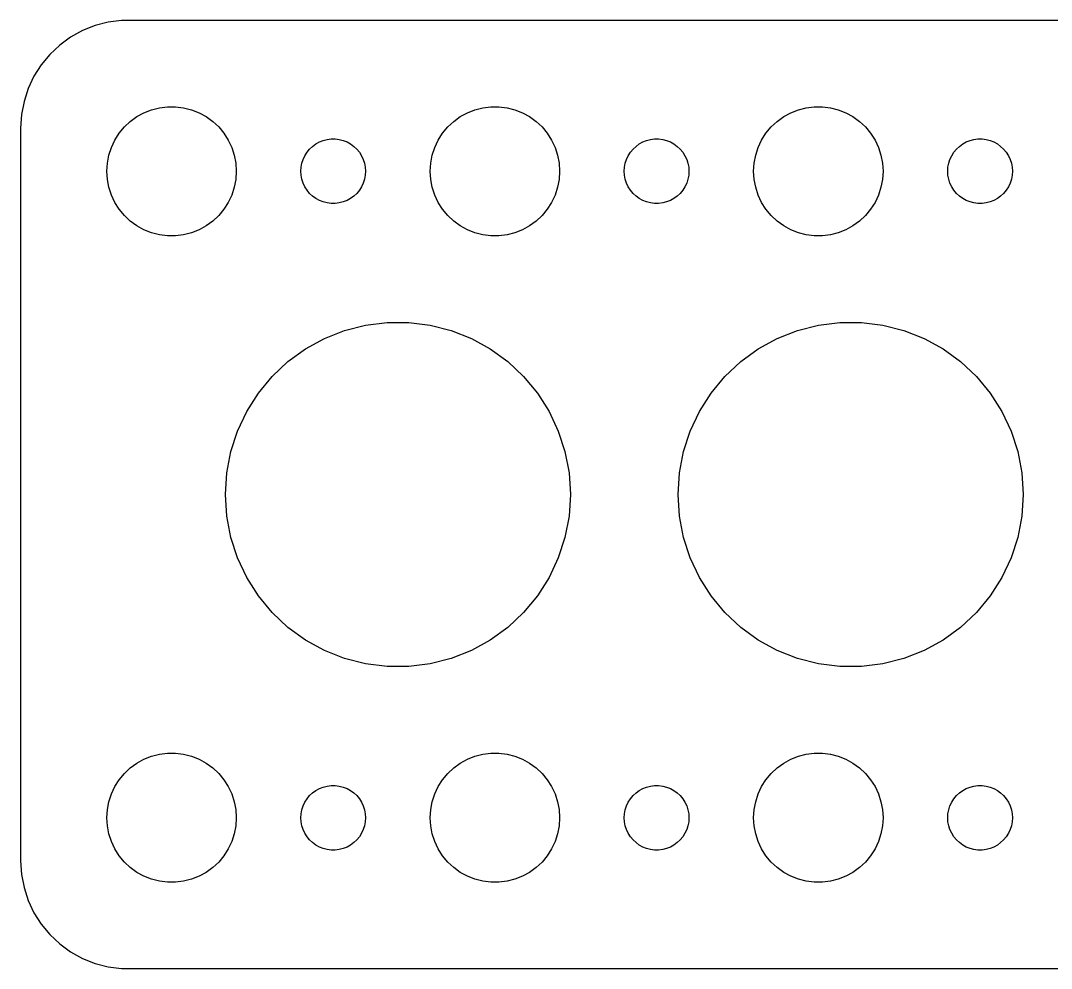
# Model space of a CAD drawing. Header units: metres. Extents: x -60 to 60, y -22 to 22.
# Drawn here: x -59.5 to -11.69, y -21.99 to 21.99 of the extents above; entities that cross this region are included whole.
import ezdxf

# ---------------------------------------------------------------- set-up
doc = ezdxf.new("R2010")
doc.units = ezdxf.units.M

msp = doc.modelspace()

# ---------------------------------------------------------------- linework, layer by layer
for p, q in [((-56.6289, 21.5241), (-57.1791, 21.2216)), ((-56.0451, 21.7553), (-56.6289, 21.5241)), ((-55.4369, 21.9114), (-56.0451, 21.7553)), ((-54.8139, 21.9901), (-55.4369, 21.9114)), ((54.8139, 21.9901), (-54.8139, 21.9901)), ((-57.1791, 21.2216), (-57.6871, 20.8526)), ((-57.6871, 20.8526), (-58.1448, 20.4227)), ((-58.1448, 20.4227), (-58.5451, 19.9389)), ((-58.5451, 19.9389), (-58.8815, 19.4088)), ((-58.8815, 19.4088), (-59.1489, 18.8406)), ((-59.1489, 18.8406), (-59.3429, 18.2434)), ((-59.3429, 18.2434), (-59.4606, 17.6267)), ((-54.1075, 17.533), (-53.7773, 17.7145)), ((-53.7773, 17.7145), (-53.427, 17.8532)), ((-53.427, 17.8532), (-53.0621, 17.9469)), ((-53.0621, 17.9469), (-52.6884, 17.9941)), ((-52.6884, 17.9941), (-52.3116, 17.9941)), ((-52.3116, 17.9941), (-51.9379, 17.9469)), ((-51.9379, 17.9469), (-51.5729, 17.8532)), ((-51.5729, 17.8532), (-51.2227, 17.7145)), ((-51.2227, 17.7145), (-50.8925, 17.533)), ((-39.1075, 17.533), (-38.7773, 17.7145)), ((-38.7773, 17.7145), (-38.427, 17.8532)), ((-38.427, 17.8532), (-38.0621, 17.9469)), ((-38.0621, 17.9469), (-37.6884, 17.9941)), ((-37.6884, 17.9941), (-37.3116, 17.9941)), ((-37.3116, 17.9941), (-36.9379, 17.9469)), ((-36.9379, 17.9469), (-36.5729, 17.8532)), ((-36.5729, 17.8532), (-36.2227, 17.7145)), ((-36.2227, 17.7145), (-35.8925, 17.533)), ((-24.1075, 17.533), (-23.7773, 17.7145)), ((-23.7773, 17.7145), (-23.427, 17.8532)), ((-23.427, 17.8532), (-23.0621, 17.9469)), ((-23.0621, 17.9469), (-22.6884, 17.9941)), ((-22.6884, 17.9941), (-22.3116, 17.9941)), ((-22.3116, 17.9941), (-21.9379, 17.9469)), ((-21.9379, 17.9469), (-21.5729, 17.8532)), ((-21.5729, 17.8532), (-21.2227, 17.7145)), ((-21.2227, 17.7145), (-20.8925, 17.533)), ((-59.4606, 17.6267), (-59.5, 17)), ((-54.6869, 17.0536), (-54.4123, 17.3115)), ((-54.4123, 17.3115), (-54.1075, 17.533)), ((-50.8925, 17.533), (-50.5877, 17.3115)), ((-50.5877, 17.3115), (-50.3131, 17.0536)), ((-39.6869, 17.0536), (-39.4123, 17.3115)), ((-39.4123, 17.3115), (-39.1075, 17.533)), ((-35.8925, 17.533), (-35.5877, 17.3115)), ((-35.5877, 17.3115), (-35.3131, 17.0536)), ((-24.6869, 17.0536), (-24.4123, 17.3115)), ((-24.4123, 17.3115), (-24.1075, 17.533)), ((-20.8925, 17.533), (-20.5877, 17.3115)), ((-20.5877, 17.3115), (-20.3131, 17.0536)), ((-59.5, 17), (-59.5, -17)), ((-55.1289, 16.4453), (-54.927, 16.7634)), ((-54.927, 16.7634), (-54.6869, 17.0536)), ((-50.3131, 17.0536), (-50.0729, 16.7634)), ((-50.0729, 16.7634), (-49.8711, 16.4453)), ((-40.1289, 16.4453), (-39.927, 16.7634)), ((-39.927, 16.7634), (-39.6869, 17.0536)), ((-35.3131, 17.0536), (-35.0729, 16.7634)), ((-35.0729, 16.7634), (-34.8711, 16.4453)), ((-25.1289, 16.4453), (-24.927, 16.7634)), ((-24.927, 16.7634), (-24.6869, 17.0536)), ((-20.3131, 17.0536), (-20.0729, 16.7634)), ((-20.0729, 16.7634), (-19.8711, 16.4453)), ((-55.2893, 16.1044), (-55.1289, 16.4453)), ((-49.8711, 16.4453), (-49.7107, 16.1044)), ((-45.9561, 16.1558), (-45.8037, 16.2665)), ((-45.8037, 16.2665), (-45.6387, 16.3572)), ((-45.6387, 16.3572), (-45.4635, 16.4266)), ((-45.4635, 16.4266), (-45.2811, 16.4734)), ((-45.2811, 16.4734), (-45.0942, 16.497)), ((-45.0942, 16.497), (-44.9058, 16.497)), ((-44.9058, 16.497), (-44.7189, 16.4734)), ((-44.7189, 16.4734), (-44.5365, 16.4266)), ((-44.5365, 16.4266), (-44.3613, 16.3572)), ((-44.3613, 16.3572), (-44.1963, 16.2665)), ((-44.1963, 16.2665), (-44.0439, 16.1558)), ((-40.2893, 16.1044), (-40.1289, 16.4453)), ((-34.8711, 16.4453), (-34.7107, 16.1044)), ((-30.9561, 16.1558), (-30.8037, 16.2665)), ((-30.8037, 16.2665), (-30.6387, 16.3572)), ((-30.6387, 16.3572), (-30.4635, 16.4266)), ((-30.4635, 16.4266), (-30.2811, 16.4734)), ((-30.2811, 16.4734), (-30.0942, 16.497)), ((-30.0942, 16.497), (-29.9058, 16.497)), ((-29.9058, 16.497), (-29.7189, 16.4734)), ((-29.7189, 16.4734), (-29.5365, 16.4266)), ((-29.5365, 16.4266), (-29.3613, 16.3572)), ((-29.3613, 16.3572), (-29.1963, 16.2665)), ((-29.1963, 16.2665), (-29.0439, 16.1558)), ((-25.2893, 16.1044), (-25.1289, 16.4453)), ((-19.8711, 16.4453), (-19.7107, 16.1044)), ((-15.9561, 16.1558), (-15.8037, 16.2665)), ((-15.8037, 16.2665), (-15.6387, 16.3572)), ((-15.6387, 16.3572), (-15.4635, 16.4266)), ((-15.4635, 16.4266), (-15.2811, 16.4734)), ((-15.2811, 16.4734), (-15.0942, 16.497)), ((-15.0942, 16.497), (-14.9058, 16.497)), ((-14.9058, 16.497), (-14.7189, 16.4734)), ((-14.7189, 16.4734), (-14.5365, 16.4266)), ((-14.5365, 16.4266), (-14.3613, 16.3572)), ((-14.3613, 16.3572), (-14.1963, 16.2665)), ((-14.1963, 16.2665), (-14.0439, 16.1558)), ((-55.4057, 15.7461), (-55.2893, 16.1044)), ((-49.7107, 16.1044), (-49.5942, 15.7461)), ((-46.3145, 15.7226), (-46.2135, 15.8817)), ((-46.2135, 15.8817), (-46.0934, 16.0268)), ((-46.0934, 16.0268), (-45.9561, 16.1558)), ((-44.0439, 16.1558), (-43.9065, 16.0268)), ((-43.9065, 16.0268), (-43.7865, 15.8817)), ((-43.7865, 15.8817), (-43.6855, 15.7226)), ((-40.4057, 15.7461), (-40.2893, 16.1044)), ((-34.7107, 16.1044), (-34.5942, 15.7461)), ((-31.3145, 15.7226), (-31.2135, 15.8817)), ((-31.2135, 15.8817), (-31.0934, 16.0268)), ((-31.0934, 16.0268), (-30.9561, 16.1558)), ((-29.0439, 16.1558), (-28.9065, 16.0268)), ((-28.9065, 16.0268), (-28.7865, 15.8817)), ((-28.7865, 15.8817), (-28.6855, 15.7226)), ((-25.4057, 15.7461), (-25.2893, 16.1044)), ((-19.7107, 16.1044), (-19.5942, 15.7461)), ((-16.3145, 15.7226), (-16.2135, 15.8817)), ((-16.2135, 15.8817), (-16.0934, 16.0268)), ((-16.0934, 16.0268), (-15.9561, 16.1558)), ((-14.0439, 16.1558), (-13.9065, 16.0268)), ((-13.9065, 16.0268), (-13.7865, 15.8817)), ((-13.7865, 15.8817), (-13.6855, 15.7226)), ((-55.5, 15), (-55.4763, 15.376)), ((-55.4763, 15.376), (-55.4057, 15.7461)), ((-49.5942, 15.7461), (-49.5237, 15.376)), ((-49.5237, 15.376), (-49.5, 15)), ((-46.4882, 15.188), (-46.4529, 15.373)), ((-46.4529, 15.373), (-46.3947, 15.5522)), ((-46.3947, 15.5522), (-46.3145, 15.7226)), ((-43.6855, 15.7226), (-43.6053, 15.5522)), ((-43.6053, 15.5522), (-43.5471, 15.373)), ((-43.5471, 15.373), (-43.5118, 15.188)), ((-40.5, 15), (-40.4763, 15.376)), ((-40.4763, 15.376), (-40.4057, 15.7461)), ((-34.5942, 15.7461), (-34.5237, 15.376)), ((-34.5237, 15.376), (-34.5, 15)), ((-31.4882, 15.188), (-31.4529, 15.373)), ((-31.4529, 15.373), (-31.3947, 15.5522)), ((-31.3947, 15.5522), (-31.3145, 15.7226)), ((-28.6855, 15.7226), (-28.6053, 15.5522)), ((-28.6053, 15.5522), (-28.5471, 15.373)), ((-28.5471, 15.373), (-28.5118, 15.188)), ((-25.5, 15), (-25.4763, 15.376)), ((-25.4763, 15.376), (-25.4057, 15.7461)), ((-19.5942, 15.7461), (-19.5237, 15.376)), ((-19.5237, 15.376), (-19.5, 15)), ((-16.4882, 15.188), (-16.4529, 15.373)), ((-16.4529, 15.373), (-16.3947, 15.5522)), ((-16.3947, 15.5522), (-16.3145, 15.7226)), ((-13.6855, 15.7226), (-13.6053, 15.5522)), ((-13.6053, 15.5522), (-13.5471, 15.373)), ((-13.5471, 15.373), (-13.5118, 15.188)), ((-55.4763, 14.624), (-55.5, 15)), ((-49.5, 15), (-49.5237, 14.624)), ((-46.5, 15), (-46.4882, 15.188)), ((-46.4882, 14.812), (-46.5, 15)), ((-43.5118, 15.188), (-43.5, 15)), ((-43.5, 15), (-43.5118, 14.812)), ((-40.4763, 14.624), (-40.5, 15)), ((-34.5, 15), (-34.5237, 14.624)), ((-31.5, 15), (-31.4882, 15.188)), ((-31.4882, 14.812), (-31.5, 15)), ((-28.5118, 15.188), (-28.5, 15)), ((-28.5, 15), (-28.5118, 14.812)), ((-25.4763, 14.624), (-25.5, 15)), ((-19.5, 15), (-19.5237, 14.624)), ((-16.5, 15), (-16.4882, 15.188)), ((-16.4882, 14.812), (-16.5, 15)), ((-13.5118, 15.188), (-13.5, 15)), ((-13.5, 15), (-13.5118, 14.812)), ((-55.4057, 14.2539), (-55.4763, 14.624)), ((-49.5237, 14.624), (-49.5942, 14.2539)), ((-46.4529, 14.627), (-46.4882, 14.812)), ((-46.3947, 14.4478), (-46.4529, 14.627)), ((-46.3145, 14.2774), (-46.3947, 14.4478)), ((-43.6053, 14.4478), (-43.6855, 14.2774)), ((-43.5471, 14.627), (-43.6053, 14.4478)), ((-43.5118, 14.812), (-43.5471, 14.627)), ((-40.4057, 14.2539), (-40.4763, 14.624)), ((-34.5237, 14.624), (-34.5942, 14.2539)), ((-31.4529, 14.627), (-31.4882, 14.812)), ((-31.3947, 14.4478), (-31.4529, 14.627)), ((-31.3145, 14.2774), (-31.3947, 14.4478)), ((-28.6053, 14.4478), (-28.6855, 14.2774)), ((-28.5471, 14.627), (-28.6053, 14.4478)), ((-28.5118, 14.812), (-28.5471, 14.627)), ((-25.4057, 14.2539), (-25.4763, 14.624)), ((-19.5237, 14.624), (-19.5942, 14.2539)), ((-16.4529, 14.627), (-16.4882, 14.812)), ((-16.3947, 14.4478), (-16.4529, 14.627)), ((-16.3145, 14.2774), (-16.3947, 14.4478)), ((-13.6053, 14.4478), (-13.6855, 14.2774)), ((-13.5471, 14.627), (-13.6053, 14.4478)), ((-13.5118, 14.812), (-13.5471, 14.627)), ((-55.2893, 13.8956), (-55.4057, 14.2539)), ((-55.1289, 13.5547), (-55.2893, 13.8956)), ((-49.7107, 13.8956), (-49.8711, 13.5547)), ((-49.5942, 14.2539), (-49.7107, 13.8956)), ((-46.2135, 14.1183), (-46.3145, 14.2774)), ((-46.0934, 13.9732), (-46.2135, 14.1183)), ((-45.9561, 13.8442), (-46.0934, 13.9732)), ((-43.9065, 13.9732), (-44.0439, 13.8442)), ((-43.7865, 14.1183), (-43.9065, 13.9732)), ((-43.6855, 14.2774), (-43.7865, 14.1183)), ((-40.2893, 13.8956), (-40.4057, 14.2539)), ((-40.1289, 13.5547), (-40.2893, 13.8956)), ((-34.7107, 13.8956), (-34.8711, 13.5547)), ((-34.5942, 14.2539), (-34.7107, 13.8956)), ((-31.2135, 14.1183), (-31.3145, 14.2774)), ((-31.0934, 13.9732), (-31.2135, 14.1183)), ((-30.9561, 13.8442), (-31.0934, 13.9732)), ((-28.9065, 13.9732), (-29.0439, 13.8442)), ((-28.7865, 14.1183), (-28.9065, 13.9732)), ((-28.6855, 14.2774), (-28.7865, 14.1183)), ((-25.2893, 13.8956), (-25.4057, 14.2539)), ((-25.1289, 13.5547), (-25.2893, 13.8956)), ((-19.7107, 13.8956), (-19.8711, 13.5547)), ((-19.5942, 14.2539), (-19.7107, 13.8956)), ((-16.2135, 14.1183), (-16.3145, 14.2774)), ((-16.0934, 13.9732), (-16.2135, 14.1183)), ((-15.9561, 13.8442), (-16.0934, 13.9732)), ((-13.9065, 13.9732), (-14.0439, 13.8442)), ((-13.7865, 14.1183), (-13.9065, 13.9732)), ((-13.6855, 14.2774), (-13.7865, 14.1183)), ((-54.927, 13.2366), (-55.1289, 13.5547)), ((-49.8711, 13.5547), (-50.0729, 13.2366)), ((-45.8037, 13.7335), (-45.9561, 13.8442)), ((-45.6387, 13.6427), (-45.8037, 13.7335)), ((-45.4635, 13.5734), (-45.6387, 13.6427)), ((-45.2811, 13.5266), (-45.4635, 13.5734)), ((-45.0942, 13.5029), (-45.2811, 13.5266)), ((-44.9058, 13.5029), (-45.0942, 13.5029)), ((-44.7189, 13.5266), (-44.9058, 13.5029)), ((-44.5365, 13.5734), (-44.7189, 13.5266)), ((-44.3613, 13.6427), (-44.5365, 13.5734)), ((-44.1963, 13.7335), (-44.3613, 13.6427)), ((-44.0439, 13.8442), (-44.1963, 13.7335)), ((-39.927, 13.2366), (-40.1289, 13.5547)), ((-34.8711, 13.5547), (-35.0729, 13.2366)), ((-30.8037, 13.7335), (-30.9561, 13.8442)), ((-30.6387, 13.6427), (-30.8037, 13.7335)), ((-30.4635, 13.5734), (-30.6387, 13.6427)), ((-30.2811, 13.5266), (-30.4635, 13.5734)), ((-30.0942, 13.5029), (-30.2811, 13.5266)), ((-29.9058, 13.5029), (-30.0942, 13.5029)), ((-29.7189, 13.5266), (-29.9058, 13.5029)), ((-29.5365, 13.5734), (-29.7189, 13.5266)), ((-29.3613, 13.6427), (-29.5365, 13.5734)), ((-29.1963, 13.7335), (-29.3613, 13.6427)), ((-29.0439, 13.8442), (-29.1963, 13.7335)), ((-24.927, 13.2366), (-25.1289, 13.5547)), ((-19.8711, 13.5547), (-20.0729, 13.2366)), ((-15.8037, 13.7335), (-15.9561, 13.8442)), ((-15.6387, 13.6427), (-15.8037, 13.7335)), ((-15.4635, 13.5734), (-15.6387, 13.6427)), ((-15.2811, 13.5266), (-15.4635, 13.5734)), ((-15.0942, 13.5029), (-15.2811, 13.5266)), ((-14.9058, 13.5029), (-15.0942, 13.5029)), ((-14.7189, 13.5266), (-14.9058, 13.5029)), ((-14.5365, 13.5734), (-14.7189, 13.5266)), ((-14.3613, 13.6427), (-14.5365, 13.5734)), ((-14.1963, 13.7335), (-14.3613, 13.6427)), ((-14.0439, 13.8442), (-14.1963, 13.7335)), ((-54.6869, 12.9464), (-54.927, 13.2366)), ((-54.4123, 12.6884), (-54.6869, 12.9464)), ((-50.3131, 12.9464), (-50.5877, 12.6884)), ((-50.0729, 13.2366), (-50.3131, 12.9464)), ((-39.6869, 12.9464), (-39.927, 13.2366)), ((-39.4123, 12.6884), (-39.6869, 12.9464)), ((-35.3131, 12.9464), (-35.5877, 12.6884)), ((-35.0729, 13.2366), (-35.3131, 12.9464)), ((-24.6869, 12.9464), (-24.927, 13.2366)), ((-24.4123, 12.6884), (-24.6869, 12.9464)), ((-20.3131, 12.9464), (-20.5877, 12.6884)), ((-20.0729, 13.2366), (-20.3131, 12.9464)), ((-54.1075, 12.467), (-54.4123, 12.6884)), ((-53.7773, 12.2855), (-54.1075, 12.467)), ((-50.8925, 12.467), (-51.2227, 12.2855)), ((-50.5877, 12.6884), (-50.8925, 12.467)), ((-39.1075, 12.467), (-39.4123, 12.6884)), ((-38.7773, 12.2855), (-39.1075, 12.467)), ((-35.8925, 12.467), (-36.2227, 12.2855)), ((-35.5877, 12.6884), (-35.8925, 12.467)), ((-24.1075, 12.467), (-24.4123, 12.6884)), ((-23.7773, 12.2855), (-24.1075, 12.467)), ((-20.8925, 12.467), (-21.2227, 12.2855)), ((-20.5877, 12.6884), (-20.8925, 12.467)), ((-53.427, 12.1468), (-53.7773, 12.2855)), ((-53.0621, 12.0531), (-53.427, 12.1468)), ((-52.6884, 12.0059), (-53.0621, 12.0531)), ((-52.3116, 12.0059), (-52.6884, 12.0059)), ((-51.9379, 12.0531), (-52.3116, 12.0059)), ((-51.5729, 12.1468), (-51.9379, 12.0531)), ((-51.2227, 12.2855), (-51.5729, 12.1468)), ((-38.427, 12.1468), (-38.7773, 12.2855)), ((-38.0621, 12.0531), (-38.427, 12.1468)), ((-37.6884, 12.0059), (-38.0621, 12.0531)), ((-37.3116, 12.0059), (-37.6884, 12.0059)), ((-36.9379, 12.0531), (-37.3116, 12.0059)), ((-36.5729, 12.1468), (-36.9379, 12.0531)), ((-36.2227, 12.2855), (-36.5729, 12.1468)), ((-23.427, 12.1468), (-23.7773, 12.2855)), ((-23.0621, 12.0531), (-23.427, 12.1468)), ((-22.6884, 12.0059), (-23.0621, 12.0531)), ((-22.3116, 12.0059), (-22.6884, 12.0059)), ((-21.9379, 12.0531), (-22.3116, 12.0059)), ((-21.5729, 12.1468), (-21.9379, 12.0531)), ((-21.2227, 12.2855), (-21.5729, 12.1468)), ((-44.4721, 7.60844), (-43.499, 7.85829)), ((-43.499, 7.85829), (-42.5023, 7.98421)), ((-42.5023, 7.98421), (-41.4977, 7.98421)), ((-41.4977, 7.98421), (-40.5009, 7.85829)), ((-40.5009, 7.85829), (-39.5279, 7.60844)), ((-23.4721, 7.60844), (-22.499, 7.85829)), ((-22.499, 7.85829), (-21.5023, 7.98421)), ((-21.5023, 7.98421), (-20.4977, 7.98421)), ((-20.4977, 7.98421), (-19.5009, 7.85829)), ((-19.5009, 7.85829), (-18.5279, 7.60844)), ((-46.2866, 6.75461), (-45.4062, 7.2386)), ((-45.4062, 7.2386), (-44.4721, 7.60844)), ((-39.5279, 7.60844), (-38.5938, 7.2386)), ((-38.5938, 7.2386), (-37.7134, 6.75461)), ((-25.2866, 6.75461), (-24.4062, 7.2386)), ((-24.4062, 7.2386), (-23.4721, 7.60844)), ((-18.5279, 7.60844), (-17.5938, 7.2386)), ((-17.5938, 7.2386), (-16.7134, 6.75461)), ((-47.0994, 6.16409), (-46.2866, 6.75461)), ((-37.7134, 6.75461), (-36.9006, 6.16409)), ((-26.0994, 6.16409), (-25.2866, 6.75461)), ((-16.7134, 6.75461), (-15.9006, 6.16409)), ((-47.8317, 5.47636), (-47.0994, 6.16409)), ((-36.9006, 6.16409), (-36.1682, 5.47636)), ((-26.8317, 5.47636), (-26.0994, 6.16409)), ((-15.9006, 6.16409), (-15.1682, 5.47636)), ((-48.4721, 4.70227), (-47.8317, 5.47636)), ((-36.1682, 5.47636), (-35.5279, 4.70227)), ((-27.4721, 4.70227), (-26.8317, 5.47636)), ((-15.1682, 5.47636), (-14.5279, 4.70227)), ((-49.0105, 3.85402), (-48.4721, 4.70227)), ((-35.5279, 4.70227), (-34.9895, 3.85402)), ((-28.0105, 3.85402), (-27.4721, 4.70227)), ((-14.5279, 4.70227), (-13.9895, 3.85402)), ((-49.4382, 2.94499), (-49.0105, 3.85402)), ((-34.9895, 3.85402), (-34.5618, 2.94499)), ((-28.4382, 2.94499), (-28.0105, 3.85402)), ((-13.9895, 3.85402), (-13.5618, 2.94499)), ((-49.7487, 1.98952), (-49.4382, 2.94499)), ((-34.5618, 2.94499), (-34.2513, 1.98952)), ((-28.7487, 1.98952), (-28.4382, 2.94499)), ((-13.5618, 2.94499), (-13.2513, 1.98952)), ((-49.9369, 1.00266), (-49.7487, 1.98952)), ((-34.2513, 1.98952), (-34.0631, 1.00266)), ((-28.9369, 1.00266), (-28.7487, 1.98952)), ((-13.2513, 1.98952), (-13.0631, 1.00266)), ((-50, 0), (-49.9369, 1.00266)), ((-34.0631, 1.00266), (-34, 0)), ((-29, 0), (-28.9369, 1.00266)), ((-13.0631, 1.00266), (-13, 0)), ((-49.9369, -1.00266), (-50, 0)), ((-34, 0), (-34.0631, -1.00266)), ((-28.9369, -1.00266), (-29, 0)), ((-13, 0), (-13.0631, -1.00266)), ((-49.7487, -1.98952), (-49.9369, -1.00266)), ((-34.0631, -1.00266), (-34.2513, -1.98952)), ((-28.7487, -1.98952), (-28.9369, -1.00266)), ((-13.0631, -1.00266), (-13.2513, -1.98952)), ((-49.4382, -2.94499), (-49.7487, -1.98952)), ((-34.2513, -1.98952), (-34.5618, -2.94499)), ((-28.4382, -2.94499), (-28.7487, -1.98952)), ((-13.2513, -1.98952), (-13.5618, -2.94499)), ((-49.0105, -3.85402), (-49.4382, -2.94499)), ((-34.5618, -2.94499), (-34.9895, -3.85402)), ((-28.0105, -3.85402), (-28.4382, -2.94499)), ((-13.5618, -2.94499), (-13.9895, -3.85402)), ((-48.4721, -4.70227), (-49.0105, -3.85402)), ((-34.9895, -3.85402), (-35.5279, -4.70227)), ((-27.4721, -4.70227), (-28.0105, -3.85402)), ((-13.9895, -3.85402), (-14.5279, -4.70227)), ((-47.8317, -5.47636), (-48.4721, -4.70227)), ((-35.5279, -4.70227), (-36.1682, -5.47636)), ((-26.8317, -5.47636), (-27.4721, -4.70227)), ((-14.5279, -4.70227), (-15.1682, -5.47636)), ((-47.0994, -6.16409), (-47.8317, -5.47636)), ((-36.1682, -5.47636), (-36.9006, -6.16409)), ((-26.0994, -6.16409), (-26.8317, -5.47636)), ((-15.1682, -5.47636), (-15.9006, -6.16409)), ((-46.2866, -6.75461), (-47.0994, -6.16409)), ((-36.9006, -6.16409), (-37.7134, -6.75461)), ((-25.2866, -6.75461), (-26.0994, -6.16409)), ((-15.9006, -6.16409), (-16.7134, -6.75461)), ((-45.4062, -7.2386), (-46.2866, -6.75461)), ((-37.7134, -6.75461), (-38.5938, -7.2386)), ((-24.4062, -7.2386), (-25.2866, -6.75461)), ((-16.7134, -6.75461), (-17.5938, -7.2386)), ((-44.4721, -7.60844), (-45.4062, -7.2386)), ((-43.499, -7.85829), (-44.4721, -7.60844)), ((-39.5279, -7.60844), (-40.5009, -7.85829)), ((-38.5938, -7.2386), (-39.5279, -7.60844)), ((-23.4721, -7.60844), (-24.4062, -7.2386)), ((-22.499, -7.85829), (-23.4721, -7.60844)), ((-18.5279, -7.60844), (-19.5009, -7.85829)), ((-17.5938, -7.2386), (-18.5279, -7.60844)), ((-42.5023, -7.98421), (-43.499, -7.85829)), ((-41.4977, -7.98421), (-42.5023, -7.98421)), ((-40.5009, -7.85829), (-41.4977, -7.98421)), ((-21.5023, -7.98421), (-22.499, -7.85829)), ((-20.4977, -7.98421), (-21.5023, -7.98421)), ((-19.5009, -7.85829), (-20.4977, -7.98421)), ((-54.1075, -12.467), (-53.7773, -12.2855)), ((-53.7773, -12.2855), (-53.427, -12.1468)), ((-53.427, -12.1468), (-53.0621, -12.0531)), ((-53.0621, -12.0531), (-52.6884, -12.0059)), ((-52.6884, -12.0059), (-52.3116, -12.0059)), ((-52.3116, -12.0059), (-51.9379, -12.0531)), ((-51.9379, -12.0531), (-51.5729, -12.1468)), ((-51.5729, -12.1468), (-51.2227, -12.2855)), ((-51.2227, -12.2855), (-50.8925, -12.467)), ((-39.1075, -12.467), (-38.7773, -12.2855)), ((-38.7773, -12.2855), (-38.427, -12.1468)), ((-38.427, -12.1468), (-38.0621, -12.0531)), ((-38.0621, -12.0531), (-37.6884, -12.0059)), ((-37.6884, -12.0059), (-37.3116, -12.0059)), ((-37.3116, -12.0059), (-36.9379, -12.0531)), ((-36.9379, -12.0531), (-36.5729, -12.1468)), ((-36.5729, -12.1468), (-36.2227, -12.2855)), ((-36.2227, -12.2855), (-35.8925, -12.467)), ((-24.1075, -12.467), (-23.7773, -12.2855)), ((-23.7773, -12.2855), (-23.427, -12.1468)), ((-23.427, -12.1468), (-23.0621, -12.0531)), ((-23.0621, -12.0531), (-22.6884, -12.0059)), ((-22.6884, -12.0059), (-22.3116, -12.0059)), ((-22.3116, -12.0059), (-21.9379, -12.0531)), ((-21.9379, -12.0531), (-21.5729, -12.1468)), ((-21.5729, -12.1468), (-21.2227, -12.2855)), ((-21.2227, -12.2855), (-20.8925, -12.467)), ((-54.6869, -12.9464), (-54.4123, -12.6884)), ((-54.4123, -12.6884), (-54.1075, -12.467)), ((-50.8925, -12.467), (-50.5877, -12.6884)), ((-50.5877, -12.6884), (-50.3131, -12.9464)), ((-39.6869, -12.9464), (-39.4123, -12.6884)), ((-39.4123, -12.6884), (-39.1075, -12.467)), ((-35.8925, -12.467), (-35.5877, -12.6884)), ((-35.5877, -12.6884), (-35.3131, -12.9464)), ((-24.6869, -12.9464), (-24.4123, -12.6884)), ((-24.4123, -12.6884), (-24.1075, -12.467)), ((-20.8925, -12.467), (-20.5877, -12.6884)), ((-20.5877, -12.6884), (-20.3131, -12.9464)), ((-55.1289, -13.5547), (-54.927, -13.2366)), ((-54.927, -13.2366), (-54.6869, -12.9464)), ((-50.3131, -12.9464), (-50.0729, -13.2366)), ((-50.0729, -13.2366), (-49.8711, -13.5547)), ((-40.1289, -13.5547), (-39.927, -13.2366)), ((-39.927, -13.2366), (-39.6869, -12.9464)), ((-35.3131, -12.9464), (-35.0729, -13.2366)), ((-35.0729, -13.2366), (-34.8711, -13.5547)), ((-25.1289, -13.5547), (-24.927, -13.2366)), ((-24.927, -13.2366), (-24.6869, -12.9464)), ((-20.3131, -12.9464), (-20.0729, -13.2366)), ((-20.0729, -13.2366), (-19.8711, -13.5547)), ((-55.2893, -13.8956), (-55.1289, -13.5547)), ((-49.8711, -13.5547), (-49.7107, -13.8956)), ((-46.0934, -13.9732), (-45.9561, -13.8442)), ((-45.9561, -13.8442), (-45.8037, -13.7335)), ((-45.8037, -13.7335), (-45.6387, -13.6427)), ((-45.6387, -13.6427), (-45.4635, -13.5734)), ((-45.4635, -13.5734), (-45.2811, -13.5266)), ((-45.2811, -13.5266), (-45.0942, -13.5029)), ((-45.0942, -13.5029), (-44.9058, -13.5029)), ((-44.9058, -13.5029), (-44.7189, -13.5266)), ((-44.7189, -13.5266), (-44.5365, -13.5734)), ((-44.5365, -13.5734), (-44.3613, -13.6427)), ((-44.3613, -13.6427), (-44.1963, -13.7335)), ((-44.1963, -13.7335), (-44.0439, -13.8442)), ((-44.0439, -13.8442), (-43.9065, -13.9732)), ((-40.2893, -13.8956), (-40.1289, -13.5547)), ((-34.8711, -13.5547), (-34.7107, -13.8956)), ((-31.0934, -13.9732), (-30.9561, -13.8442)), ((-30.9561, -13.8442), (-30.8037, -13.7335)), ((-30.8037, -13.7335), (-30.6387, -13.6427)), ((-30.6387, -13.6427), (-30.4635, -13.5734)), ((-30.4635, -13.5734), (-30.2811, -13.5266)), ((-30.2811, -13.5266), (-30.0942, -13.5029)), ((-30.0942, -13.5029), (-29.9058, -13.5029)), ((-29.9058, -13.5029), (-29.7189, -13.5266)), ((-29.7189, -13.5266), (-29.5365, -13.5734)), ((-29.5365, -13.5734), (-29.3613, -13.6427)), ((-29.3613, -13.6427), (-29.1963, -13.7335)), ((-29.1963, -13.7335), (-29.0439, -13.8442)), ((-29.0439, -13.8442), (-28.9065, -13.9732)), ((-25.2893, -13.8956), (-25.1289, -13.5547)), ((-19.8711, -13.5547), (-19.7107, -13.8956)), ((-16.0934, -13.9732), (-15.9561, -13.8442)), ((-15.9561, -13.8442), (-15.8037, -13.7335)), ((-15.8037, -13.7335), (-15.6387, -13.6427)), ((-15.6387, -13.6427), (-15.4635, -13.5734)), ((-15.4635, -13.5734), (-15.2811, -13.5266)), ((-15.2811, -13.5266), (-15.0942, -13.5029)), ((-15.0942, -13.5029), (-14.9058, -13.5029)), ((-14.9058, -13.5029), (-14.7189, -13.5266)), ((-14.7189, -13.5266), (-14.5365, -13.5734)), ((-14.5365, -13.5734), (-14.3613, -13.6427)), ((-14.3613, -13.6427), (-14.1963, -13.7335)), ((-14.1963, -13.7335), (-14.0439, -13.8442)), ((-14.0439, -13.8442), (-13.9065, -13.9732)), ((-55.4763, -14.624), (-55.4057, -14.2539)), ((-55.4057, -14.2539), (-55.2893, -13.8956)), ((-49.7107, -13.8956), (-49.5942, -14.2539)), ((-49.5942, -14.2539), (-49.5237, -14.624)), ((-46.3947, -14.4478), (-46.3145, -14.2774)), ((-46.3145, -14.2774), (-46.2135, -14.1183)), ((-46.2135, -14.1183), (-46.0934, -13.9732)), ((-43.9065, -13.9732), (-43.7865, -14.1183)), ((-43.7865, -14.1183), (-43.6855, -14.2774)), ((-43.6855, -14.2774), (-43.6053, -14.4478)), ((-40.4763, -14.624), (-40.4057, -14.2539)), ((-40.4057, -14.2539), (-40.2893, -13.8956)), ((-34.7107, -13.8956), (-34.5942, -14.2539)), ((-34.5942, -14.2539), (-34.5237, -14.624)), ((-31.3947, -14.4478), (-31.3145, -14.2774)), ((-31.3145, -14.2774), (-31.2135, -14.1183)), ((-31.2135, -14.1183), (-31.0934, -13.9732)), ((-28.9065, -13.9732), (-28.7865, -14.1183)), ((-28.7865, -14.1183), (-28.6855, -14.2774)), ((-28.6855, -14.2774), (-28.6053, -14.4478)), ((-25.4763, -14.624), (-25.4057, -14.2539)), ((-25.4057, -14.2539), (-25.2893, -13.8956)), ((-19.7107, -13.8956), (-19.5942, -14.2539)), ((-19.5942, -14.2539), (-19.5237, -14.624)), ((-16.3947, -14.4478), (-16.3145, -14.2774)), ((-16.3145, -14.2774), (-16.2135, -14.1183)), ((-16.2135, -14.1183), (-16.0934, -13.9732)), ((-13.9065, -13.9732), (-13.7865, -14.1183)), ((-13.7865, -14.1183), (-13.6855, -14.2774)), ((-13.6855, -14.2774), (-13.6053, -14.4478)), ((-55.5, -15), (-55.4763, -14.624)), ((-49.5237, -14.624), (-49.5, -15)), ((-46.5, -15), (-46.4882, -14.812)), ((-46.4882, -14.812), (-46.4529, -14.627)), ((-46.4529, -14.627), (-46.3947, -14.4478)), ((-43.6053, -14.4478), (-43.5471, -14.627)), ((-43.5471, -14.627), (-43.5118, -14.812)), ((-43.5118, -14.812), (-43.5, -15)), ((-40.5, -15), (-40.4763, -14.624)), ((-34.5237, -14.624), (-34.5, -15)), ((-31.5, -15), (-31.4882, -14.812)), ((-31.4882, -14.812), (-31.4529, -14.627)), ((-31.4529, -14.627), (-31.3947, -14.4478)), ((-28.6053, -14.4478), (-28.5471, -14.627)), ((-28.5471, -14.627), (-28.5118, -14.812)), ((-28.5118, -14.812), (-28.5, -15)), ((-25.5, -15), (-25.4763, -14.624)), ((-19.5237, -14.624), (-19.5, -15)), ((-16.5, -15), (-16.4882, -14.812)), ((-16.4882, -14.812), (-16.4529, -14.627)), ((-16.4529, -14.627), (-16.3947, -14.4478)), ((-13.6053, -14.4478), (-13.5471, -14.627)), ((-13.5471, -14.627), (-13.5118, -14.812)), ((-13.5118, -14.812), (-13.5, -15)), ((-55.4763, -15.376), (-55.5, -15)), ((-49.5, -15), (-49.5237, -15.376)), ((-46.4882, -15.188), (-46.5, -15)), ((-46.4529, -15.373), (-46.4882, -15.188)), ((-43.5118, -15.188), (-43.5471, -15.373)), ((-43.5, -15), (-43.5118, -15.188)), ((-40.4763, -15.376), (-40.5, -15)), ((-34.5, -15), (-34.5237, -15.376)), ((-31.4882, -15.188), (-31.5, -15)), ((-31.4529, -15.373), (-31.4882, -15.188)), ((-28.5118, -15.188), (-28.5471, -15.373)), ((-28.5, -15), (-28.5118, -15.188)), ((-25.4763, -15.376), (-25.5, -15)), ((-19.5, -15), (-19.5237, -15.376)), ((-16.4882, -15.188), (-16.5, -15)), ((-16.4529, -15.373), (-16.4882, -15.188)), ((-13.5118, -15.188), (-13.5471, -15.373)), ((-13.5, -15), (-13.5118, -15.188)), ((-55.4057, -15.7461), (-55.4763, -15.376)), ((-55.2893, -16.1044), (-55.4057, -15.7461)), ((-49.5942, -15.7461), (-49.7107, -16.1044)), ((-49.5237, -15.376), (-49.5942, -15.7461)), ((-46.3947, -15.5522), (-46.4529, -15.373)), ((-46.3145, -15.7226), (-46.3947, -15.5522)), ((-46.2135, -15.8817), (-46.3145, -15.7226)), ((-43.6855, -15.7226), (-43.7865, -15.8817)), ((-43.6053, -15.5522), (-43.6855, -15.7226)), ((-43.5471, -15.373), (-43.6053, -15.5522)), ((-40.4057, -15.7461), (-40.4763, -15.376)), ((-40.2893, -16.1044), (-40.4057, -15.7461)), ((-34.5942, -15.7461), (-34.7107, -16.1044)), ((-34.5237, -15.376), (-34.5942, -15.7461)), ((-31.3947, -15.5522), (-31.4529, -15.373)), ((-31.3145, -15.7226), (-31.3947, -15.5522)), ((-31.2135, -15.8817), (-31.3145, -15.7226)), ((-28.6855, -15.7226), (-28.7865, -15.8817)), ((-28.6053, -15.5522), (-28.6855, -15.7226)), ((-28.5471, -15.373), (-28.6053, -15.5522)), ((-25.4057, -15.7461), (-25.4763, -15.376)), ((-25.2893, -16.1044), (-25.4057, -15.7461)), ((-19.5942, -15.7461), (-19.7107, -16.1044)), ((-19.5237, -15.376), (-19.5942, -15.7461)), ((-16.3947, -15.5522), (-16.4529, -15.373)), ((-16.3145, -15.7226), (-16.3947, -15.5522)), ((-16.2135, -15.8817), (-16.3145, -15.7226)), ((-13.6855, -15.7226), (-13.7865, -15.8817)), ((-13.6053, -15.5522), (-13.6855, -15.7226)), ((-13.5471, -15.373), (-13.6053, -15.5522)), ((-55.1289, -16.4453), (-55.2893, -16.1044)), ((-49.7107, -16.1044), (-49.8711, -16.4453)), ((-46.0934, -16.0268), (-46.2135, -15.8817)), ((-45.9561, -16.1558), (-46.0934, -16.0268)), ((-45.8037, -16.2665), (-45.9561, -16.1558)), ((-44.0439, -16.1558), (-44.1963, -16.2665)), ((-43.9065, -16.0268), (-44.0439, -16.1558)), ((-43.7865, -15.8817), (-43.9065, -16.0268)), ((-40.1289, -16.4453), (-40.2893, -16.1044)), ((-34.7107, -16.1044), (-34.8711, -16.4453)), ((-31.0934, -16.0268), (-31.2135, -15.8817)), ((-30.9561, -16.1558), (-31.0934, -16.0268)), ((-30.8037, -16.2665), (-30.9561, -16.1558)), ((-29.0439, -16.1558), (-29.1963, -16.2665)), ((-28.9065, -16.0268), (-29.0439, -16.1558)), ((-28.7865, -15.8817), (-28.9065, -16.0268)), ((-25.1289, -16.4453), (-25.2893, -16.1044)), ((-19.7107, -16.1044), (-19.8711, -16.4453)), ((-16.0934, -16.0268), (-16.2135, -15.8817)), ((-15.9561, -16.1558), (-16.0934, -16.0268)), ((-15.8037, -16.2665), (-15.9561, -16.1558)), ((-14.0439, -16.1558), (-14.1963, -16.2665)), ((-13.9065, -16.0268), (-14.0439, -16.1558)), ((-13.7865, -15.8817), (-13.9065, -16.0268)), ((-54.927, -16.7634), (-55.1289, -16.4453)), ((-49.8711, -16.4453), (-50.0729, -16.7634)), ((-45.6387, -16.3572), (-45.8037, -16.2665)), ((-45.4635, -16.4266), (-45.6387, -16.3572)), ((-45.2811, -16.4734), (-45.4635, -16.4266)), ((-45.0942, -16.497), (-45.2811, -16.4734)), ((-44.9058, -16.497), (-45.0942, -16.497)), ((-44.7189, -16.4734), (-44.9058, -16.497)), ((-44.5365, -16.4266), (-44.7189, -16.4734)), ((-44.3613, -16.3572), (-44.5365, -16.4266)), ((-44.1963, -16.2665), (-44.3613, -16.3572)), ((-39.927, -16.7634), (-40.1289, -16.4453)), ((-34.8711, -16.4453), (-35.0729, -16.7634)), ((-30.6387, -16.3572), (-30.8037, -16.2665)), ((-30.4635, -16.4266), (-30.6387, -16.3572)), ((-30.2811, -16.4734), (-30.4635, -16.4266)), ((-30.0942, -16.497), (-30.2811, -16.4734)), ((-29.9058, -16.497), (-30.0942, -16.497)), ((-29.7189, -16.4734), (-29.9058, -16.497)), ((-29.5365, -16.4266), (-29.7189, -16.4734)), ((-29.3613, -16.3572), (-29.5365, -16.4266)), ((-29.1963, -16.2665), (-29.3613, -16.3572)), ((-24.927, -16.7634), (-25.1289, -16.4453)), ((-19.8711, -16.4453), (-20.0729, -16.7634)), ((-15.6387, -16.3572), (-15.8037, -16.2665)), ((-15.4635, -16.4266), (-15.6387, -16.3572)), ((-15.2811, -16.4734), (-15.4635, -16.4266)), ((-15.0942, -16.497), (-15.2811, -16.4734)), ((-14.9058, -16.497), (-15.0942, -16.497)), ((-14.7189, -16.4734), (-14.9058, -16.497)), ((-14.5365, -16.4266), (-14.7189, -16.4734)), ((-14.3613, -16.3572), (-14.5365, -16.4266)), ((-14.1963, -16.2665), (-14.3613, -16.3572)), ((-59.5, -17), (-59.4606, -17.6267)), ((-54.6869, -17.0536), (-54.927, -16.7634)), ((-54.4123, -17.3115), (-54.6869, -17.0536)), ((-50.3131, -17.0536), (-50.5877, -17.3115)), ((-50.0729, -16.7634), (-50.3131, -17.0536)), ((-39.6869, -17.0536), (-39.927, -16.7634)), ((-39.4123, -17.3115), (-39.6869, -17.0536)), ((-35.3131, -17.0536), (-35.5877, -17.3115)), ((-35.0729, -16.7634), (-35.3131, -17.0536)), ((-24.6869, -17.0536), (-24.927, -16.7634)), ((-24.4123, -17.3115), (-24.6869, -17.0536)), ((-20.3131, -17.0536), (-20.5877, -17.3115)), ((-20.0729, -16.7634), (-20.3131, -17.0536)), ((-59.4606, -17.6267), (-59.3429, -18.2434)), ((-54.1075, -17.533), (-54.4123, -17.3115)), ((-53.7773, -17.7145), (-54.1075, -17.533)), ((-50.8925, -17.533), (-51.2227, -17.7145)), ((-50.5877, -17.3115), (-50.8925, -17.533)), ((-39.1075, -17.533), (-39.4123, -17.3115)), ((-38.7773, -17.7145), (-39.1075, -17.533)), ((-35.8925, -17.533), (-36.2227, -17.7145)), ((-35.5877, -17.3115), (-35.8925, -17.533)), ((-24.1075, -17.533), (-24.4123, -17.3115)), ((-23.7773, -17.7145), (-24.1075, -17.533)), ((-20.8925, -17.533), (-21.2227, -17.7145)), ((-20.5877, -17.3115), (-20.8925, -17.533)), ((-53.427, -17.8532), (-53.7773, -17.7145)), ((-53.0621, -17.9469), (-53.427, -17.8532)), ((-52.6884, -17.9941), (-53.0621, -17.9469)), ((-52.3116, -17.9941), (-52.6884, -17.9941)), ((-51.9379, -17.9469), (-52.3116, -17.9941)), ((-51.5729, -17.8532), (-51.9379, -17.9469)), ((-51.2227, -17.7145), (-51.5729, -17.8532)), ((-38.427, -17.8532), (-38.7773, -17.7145)), ((-38.0621, -17.9469), (-38.427, -17.8532)), ((-37.6884, -17.9941), (-38.0621, -17.9469)), ((-37.3116, -17.9941), (-37.6884, -17.9941)), ((-36.9379, -17.9469), (-37.3116, -17.9941)), ((-36.5729, -17.8532), (-36.9379, -17.9469)), ((-36.2227, -17.7145), (-36.5729, -17.8532)), ((-23.427, -17.8532), (-23.7773, -17.7145)), ((-23.0621, -17.9469), (-23.427, -17.8532)), ((-22.6884, -17.9941), (-23.0621, -17.9469)), ((-22.3116, -17.9941), (-22.6884, -17.9941)), ((-21.9379, -17.9469), (-22.3116, -17.9941)), ((-21.5729, -17.8532), (-21.9379, -17.9469)), ((-21.2227, -17.7145), (-21.5729, -17.8532)), ((-59.3429, -18.2434), (-59.1489, -18.8406)), ((-59.1489, -18.8406), (-58.8815, -19.4088)), ((-58.8815, -19.4088), (-58.5451, -19.9389)), ((-58.5451, -19.9389), (-58.1448, -20.4227)), ((-58.1448, -20.4227), (-57.6871, -20.8526)), ((-57.6871, -20.8526), (-57.1791, -21.2216)), ((-57.1791, -21.2216), (-56.6289, -21.5241)), ((-56.6289, -21.5241), (-56.0451, -21.7553)), ((-56.0451, -21.7553), (-55.4369, -21.9114)), ((-55.4369, -21.9114), (-54.8139, -21.9901)), ((-54.8139, -21.9901), (54.8139, -21.9901))]:
    msp.add_line(p, q)

doc.saveas('drawing.dxf')
